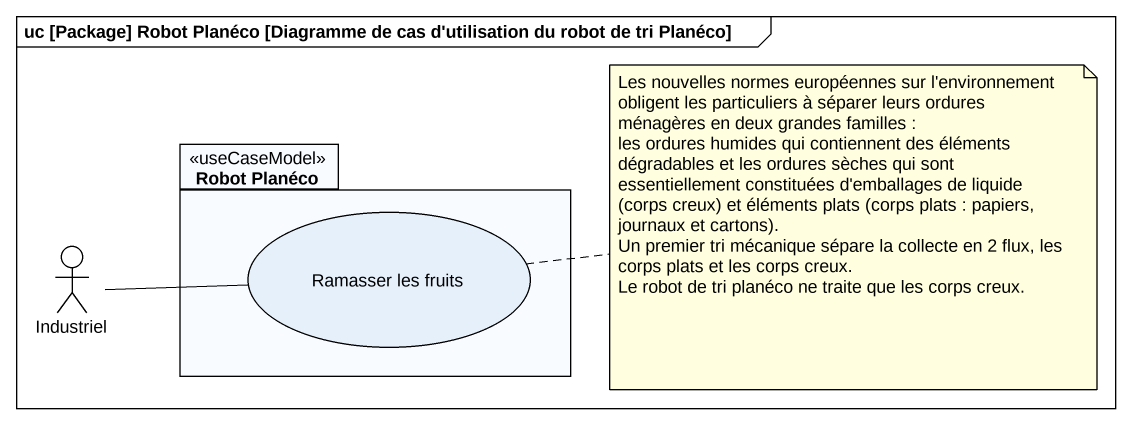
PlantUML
@startuml
mainframe uc [Package] Robot Planéco [Diagramme de cas d'utilisation du robot de tri Planéco]
package "Robot Planéco" as Robot_Planéco <<useCaseModel>> {
  usecase "Ramasser les fruits" as Ramasser_les_fruits
}
actor Industriel
Industriel -right- Ramasser_les_fruits
note right of Ramasser_les_fruits
  Les nouvelles normes européennes sur l'environnement obligent les particuliers à séparer leurs ordures ménagères en deux grandes familles :
  les ordures humides qui contiennent des éléments dégradables et les ordures sèches qui sont essentiellement constituées d'emballages de liquide (corps creux) et éléments plats (corps plats : papiers, journaux et cartons).
  Un premier tri mécanique sépare la collecte en 2 flux, les corps plats et les corps creux.
  Le robot de tri planéco ne traite que les corps creux.
end note
@enduml
